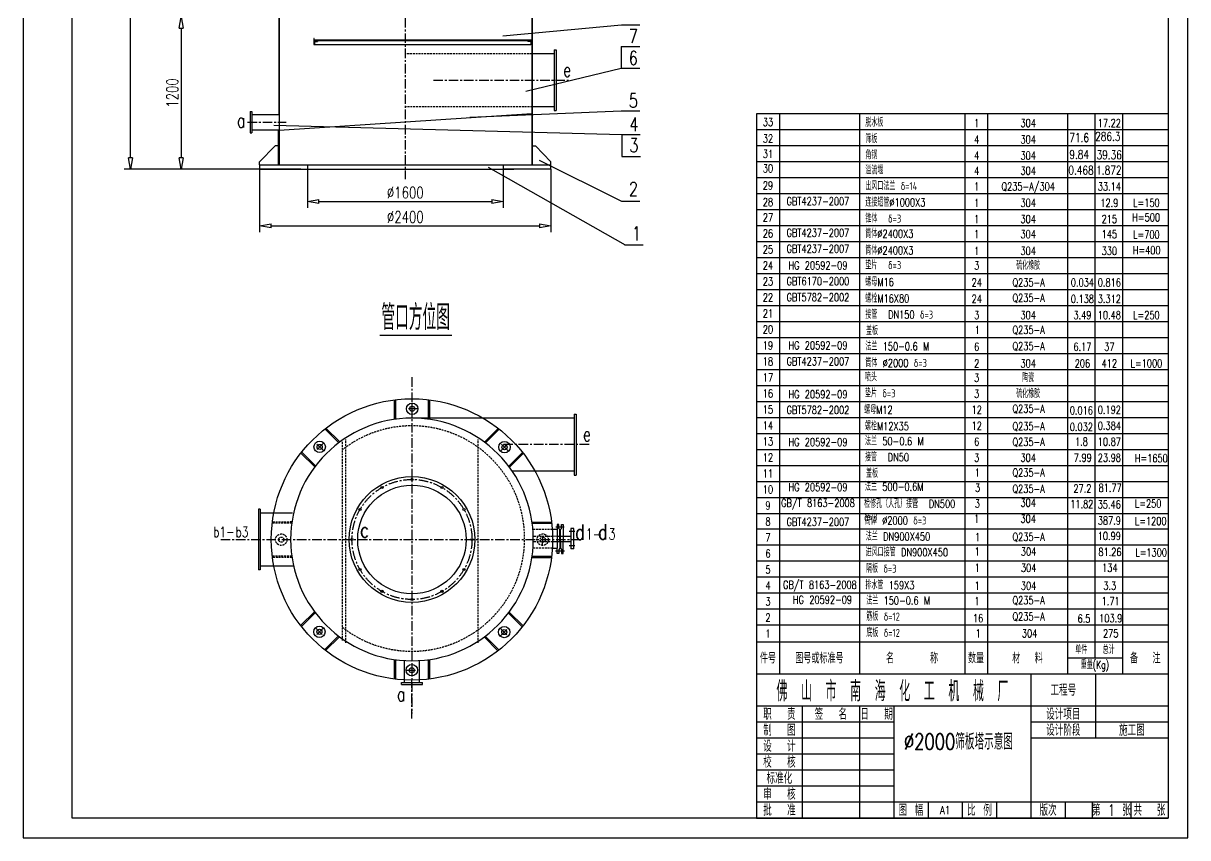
# Model space of a CAD drawing. Header units: inches. Extents: x -49906 to 274435, y 31852 to 49661.
# Drawn here: x 208 to 9377, y 35735 to 42148 of the extents above; entities that cross this region are included whole.
import ezdxf
from ezdxf.enums import TextEntityAlignment as Align

# ---------------------------------------------------------------- set-up
doc = ezdxf.new("R2010")
doc.units = ezdxf.units.IN
doc.header["$LTSCALE"] = 60
doc.header["$MEASUREMENT"] = 0
doc.linetypes.add('CENTER', pattern=[2, 1.25, -0.25, 0.25, -0.25])
doc.linetypes.add('HIDDEN', pattern=[0.375, 0.25, -0.125])
for name, color, linetype in [('2', 2, 'Continuous'), ('cen', 1, 'CENTER'), ('图层1', 2, 'HIDDEN'), ('文字', 3, 'Continuous'), ('细实线', 7, 'Continuous')]:
    doc.layers.add(name, color=color, linetype=linetype)
doc.layers.add('粗实线', color=7, linetype='Continuous', lineweight=30)
doc.styles.get("Standard").update_dxf_attribs({"font": 'txt.shx', "width": 0.75, "bigfont": 'hztxt.shx'})
doc.styles.add('中文', font='txt.shx', dxfattribs={"width": 0.75, "bigfont": 'gbcbig.shx'})
doc.dimstyles.new('ST1-1', dxfattribs={"dimtxt": 90, "dimasz": 90, "dimexe": 50, "dimexo": 0, "dimgap": 25, "dimtad": 1, "dimtxsty": 'Standard', "dimblk": 'CLOSEDBLANK', "dimcen": 3, "dimadec": 0, "dimazin": 0, "dimtfac": 1, "dimtmove": 0, "dimatfit": 3, "dimfxl": 1, "dimarcsym": 1})

# ---------------------------------------------------------------- blocks, each defined once
blk = doc.blocks.new('_CLOSEDBLANK')
at = {"color": 0, "linetype": 'ByBlock'}
for p, q in [((-1, 0.17), (0, 0)), ((-1, 0.17), (-1, -0.17)), ((0, 0), (-1, -0.17))]:
    blk.add_line(p, q, dxfattribs=at)
blk = doc.blocks.new('*D259')
at = {"layer": 'Defpoints', "color": 0}
for p in [(2440.7, 42199.5), (1451.1, 40999.5), (1666.5, 40999.5)]:
    blk.add_point(p, dxfattribs=at)
at = {"layer": '细实线', "color": 0, "lineweight": -2}
for p, q in [((2440.7, 42199.5), (1401.1, 42199.5)), ((1451.1, 42109.5), (1451.1, 41089.5)), ((1666.5, 40999.5), (1401.1, 40999.5))]:
    blk.add_line(p, q, dxfattribs=at)
at = {"layer": '细实线', "color": 0, "lineweight": -2, "xscale": 90, "yscale": 90, "zscale": 90}
for p, rotation in [((1451.1, 42199.5), 90), ((1451.1, 40999.5), 270)]:
    blk.add_blockref('_CLOSEDBLANK', p, dxfattribs=dict(at, rotation=rotation))
at = {"layer": '细实线', "color": 0, "insert": (1381.1, 41599.5), "char_height": 90, "attachment_point": 5, "rotation": 90, "style": '中文'}
blk.add_mtext('1200', dxfattribs=at)
blk = doc.blocks.new('*D260')
at = {"layer": 'Defpoints', "color": 0}
for p in [(1052.1, 46949.5), (2393.7, 46949.5), (2393.7, 40999.5)]:
    blk.add_point(p, dxfattribs=at)
at = {"layer": '细实线', "color": 0, "lineweight": -2}
for p, q in [((2393.7, 46949.5), (1002.1, 46949.5)), ((1052.1, 41089.5), (1052.1, 46859.5)), ((2393.7, 40999.5), (1002.1, 40999.5))]:
    blk.add_line(p, q, dxfattribs=at)
at = {"layer": '细实线', "color": 0, "lineweight": -2, "xscale": 90, "yscale": 90, "zscale": 90}
for p, rotation in [((1052.1, 46949.5), 90), ((1052.1, 40999.5), 270)]:
    blk.add_blockref('_CLOSEDBLANK', p, dxfattribs=dict(at, rotation=rotation))
at = {"layer": '细实线', "color": 0, "insert": (982.1, 43974.5), "char_height": 90, "attachment_point": 5, "rotation": 90, "style": '中文'}
blk.add_mtext('5950', dxfattribs=at)
blk = doc.blocks.new('*D268')
at = {"layer": 'Defpoints', "color": 0}
for p in [(2068.7, 40999.5), (4362.7, 40999.5), (4362.7, 40552.7)]:
    blk.add_point(p, dxfattribs=at)
at = {"layer": '细实线', "color": 0, "lineweight": -2}
for p, q in [((2068.7, 40999.5), (2068.7, 40502.7)), ((4362.7, 40999.5), (4362.7, 40502.7)), ((2158.7, 40552.7), (4272.7, 40552.7))]:
    blk.add_line(p, q, dxfattribs=at)
at = {"layer": '细实线', "color": 0, "lineweight": -2, "xscale": 90, "yscale": 90, "zscale": 90, "rotation": 180}
blk.add_blockref('_CLOSEDBLANK', (2068.7, 40552.7), dxfattribs=at)
at = {"layer": '细实线', "color": 0, "lineweight": -2, "xscale": 90, "yscale": 90, "zscale": 90}
blk.add_blockref('_CLOSEDBLANK', (4362.7, 40552.7), dxfattribs=at)
at = {"layer": '细实线', "color": 0, "insert": (3215.8, 40622.7), "char_height": 90, "attachment_point": 5, "style": '中文'}
blk.add_mtext('%%C2400', dxfattribs=at)
blk = doc.blocks.new('*D274')
at = {"layer": 'Defpoints', "color": 0}
for p in [(2445.3, 40999.5), (3986, 40999.5), (3986, 40745.4)]:
    blk.add_point(p, dxfattribs=at)
at = {"layer": '细实线', "color": 0, "lineweight": -2}
for p, q in [((2445.3, 40999.5), (2445.3, 40695.4)), ((3986, 40999.5), (3986, 40695.4)), ((2535.3, 40745.4), (3896, 40745.4))]:
    blk.add_line(p, q, dxfattribs=at)
at = {"layer": '细实线', "color": 0, "lineweight": -2, "xscale": 90, "yscale": 90, "zscale": 90, "rotation": 180}
blk.add_blockref('_CLOSEDBLANK', (2445.3, 40745.4), dxfattribs=at)
at = {"layer": '细实线', "color": 0, "lineweight": -2, "xscale": 90, "yscale": 90, "zscale": 90}
blk.add_blockref('_CLOSEDBLANK', (3986, 40745.4), dxfattribs=at)
at = {"layer": '细实线', "color": 0, "insert": (3215.7, 40815.4), "char_height": 90, "attachment_point": 5, "style": '中文'}
blk.add_mtext('%%C1600', dxfattribs=at)

msp = doc.modelspace()

# ---------------------------------------------------------------- linework, layer by layer
at = {"layer": '2', "linetype": 'Continuous', "ltscale": 2}
for p, q in [((4550.694, 38146.179), (4505.937, 38146.179)), ((4518.37, 38170.54), (4518.37, 38115.54)), ((4543.235, 38170.54), (4518.37, 38170.54)), ((4543.235, 38115.54), (4543.235, 38170.54)), ((4543.235, 38115.54), (4543.235, 38170.54)), ((4543.235, 38115.54), (4543.235, 38145.056)), ((4543.235, 38115.54), (4543.235, 38145.056)), ((4518.37, 38115.54), (4518.37, 38010.54)), ((4543.235, 38010.54), (4543.235, 38115.54)), ((4550.694, 38034.902), (4505.937, 38034.902)), ((4543.235, 38010.54), (4518.37, 38010.54))]:
    msp.add_line(p, q, dxfattribs=at)
for centre in [(3268.358, 38556.162), (3032.108, 38492.859), (3504.608, 38492.859)]:
    msp.add_circle(centre, 9, dxfattribs=at)
at = {"layer": 'cen'}
for p, q in [((3215.666, 47228.772), (3215.666, 40921.849)), ((3437.666, 41699.539), (4500.552, 41699.539)), ((1973.159, 41369.391), (2276.497, 41369.391)), ((3268.358, 39360.624), (3268.358, 36713.095)), ((3269.92, 39068.022), (3269.962, 39158.054)), ((2573.415, 38780.814), (2509.782, 38844.506)), ((3965.511, 38778.605), (4029.202, 38842.238)), ((4663.137, 38830.532), (3974.86, 38830.532)), ((1762.563, 38083.662), (4594.73, 38083.662)), ((2571.206, 37388.719), (2507.514, 37325.086)), ((3963.301, 37386.509), (4026.934, 37322.817)), ((3268.379, 37099.301), (3268.337, 37009.269)), ((3268.358, 36675.115), (3268.358, 36978.453))]:
    msp.add_line(p, q, dxfattribs=at)
msp.add_circle((3268.358, 38083.662), 472.5, dxfattribs=at)
for centre, start, end in [((3268.852, 37986.048), 87.6558575, 92.2333635), ((3337.731, 38014.987), 132.6558575, 137.2333635), ((3199.684, 38014.289), 42.6558575, 47.2333635), ((3170.744, 38083.168), 357.6558575, 2.2333635), ((3337.033, 38153.034), 222.6558575, 227.2333635), ((3198.986, 38152.336), 312.6558575, 317.2333635), ((3267.865, 38181.276), 267.6558575, 272.2333635)]:
    msp.add_arc(centre, 1126.991, start, end, dxfattribs=at)
at = {"layer": '图层1'}
for p, q in [((4212.666, 41908.026), (3215.666, 41908.026)), ((4215.666, 41491.051), (3215.666, 41491.051)), ((2719.143, 38851.488), (2719.143, 37288.068)), ((2746.588, 37269.488), (2746.588, 38870.068)), ((3790.128, 37269.488), (3790.128, 38870.068)), ((2321.569, 38211.33), (2167.97, 38211.259)), ((2322.972, 38221.331), (2169.175, 38221.26)), ((4373.406, 38161.16), (4224.925, 38161.16)), ((4227.92, 38108.65), (4375.838, 38108.65)), ((4228.26, 38068.65), (4376.018, 38068.65)), ((4374.052, 38016.011), (4226.153, 38016.011)), ((2321.991, 37952.904), (2168.349, 37952.833)), ((2323.426, 37942.905), (2169.584, 37942.833))]:
    msp.add_line(p, q, dxfattribs=at)
for centre, radius in [((2238.982, 38082.079), 45.016), ((2238.982, 38082.079), 20.215), ((4297.735, 38082.079), 45.016), ((4297.735, 38082.079), 20.215)]:
    msp.add_circle(centre, radius, dxfattribs=at)
msp.add_arc((3268.053, 38091.145), 887.404, 231.7891864, 128.2108136, dxfattribs=at)
at = {"layer": '文字'}
msp.add_lwpolyline([(207.632, 48717.539), (207.632, 35735.379), (9376.958, 35735.379), (9376.958, 48717.539)], close=True, dxfattribs=at)
at = {"layer": '粗实线'}
for p, q in [((4212.666, 42919.049), (4212.666, 41032.724)), ((4215.666, 42919.049), (4215.666, 41032.724)), ((2218.666, 42262.784), (2218.666, 41426.365)), ((2221.666, 42262.784), (2221.666, 41029.724)), ((4918.793, 42135.635), (5063.793, 42135.635)), ((2494.878, 42017.126), (4210.644, 42018.101)), ((2494.878, 42017.378), (2494.878, 41982.063)), ((2494.878, 42011.492), (4210.491, 42011.492)), ((2500.764, 42005.606), (2500.764, 41982.063)), ((2500.764, 42005.606), (2524.308, 42005.606)), ((2524.308, 42011.492), (2524.308, 42005.606)), ((4181.061, 42011.492), (4181.061, 42005.606)), ((4204.605, 42005.606), (4181.061, 42005.606)), ((4204.605, 42005.606), (4204.605, 41982.063)), ((4210.491, 42017.378), (4210.491, 41982.063)), ((2494.878, 41982.063), (2500.764, 41982.063)), ((2500.764, 41982.063), (4204.605, 41982.063)), ((4210.491, 41982.063), (4204.605, 41982.063)), ((4389.299, 41908.026), (4212.666, 41908.026)), ((4389.299, 41908.026), (4212.666, 41908.026)), ((4389.299, 41938.862), (4389.299, 41460.215)), ((4389.299, 41938.862), (4404.299, 41938.862)), ((4404.299, 41938.862), (4404.299, 41460.215)), ((4916.936, 41966.041), (5061.936, 41966.041)), ((4916.936, 41794.122), (5061.936, 41794.122)), ((1993.529, 41452.541), (1993.529, 41286.242)), ((1993.529, 41452.541), (2008.529, 41452.541)), ((2008.529, 41452.541), (2008.529, 41286.242)), ((4389.299, 41491.051), (4212.666, 41491.051)), ((4389.299, 41460.215), (4404.299, 41460.215)), ((4916.936, 41459.383), (5061.936, 41459.383)), ((2008.529, 41429.365), (2218.666, 41429.365)), ((2221.666, 41306.989), (4212.666, 41438.906)), ((5981.652, 41435.336), (5981.652, 35889.745)), ((9222.592, 41435.336), (5981.652, 41435.336)), ((1993.529, 41286.242), (2008.529, 41286.242)), ((2008.529, 41309.417), (2218.666, 41309.417)), ((2215.666, 41309.417), (2215.666, 41032.724)), ((4921.431, 41271.841), (5066.431, 41271.841)), ((2190.577, 41182.724), (2068.666, 41057.917)), ((2215.577, 41182.724), (2190.577, 41182.724)), ((4215.755, 41182.724), (4240.755, 41182.724)), ((4240.755, 41182.724), (4362.666, 41057.917)), ((4921.431, 41099.922), (5068.994, 41099.922)), ((2068.666, 41032.917), (2068.666, 41057.917)), ((2068.666, 41032.724), (2068.666, 40999.539)), ((2068.666, 41032.724), (4362.666, 41032.724)), ((2068.666, 40999.539), (4069.707, 40999.539)), ((2068.666, 40999.539), (2215.666, 40999.539)), ((2445.348, 41032.724), (2445.348, 40999.539)), ((3985.984, 41032.724), (3985.984, 40999.539)), ((4362.666, 40999.539), (3993.666, 40999.539)), ((4362.666, 40999.539), (4362.666, 41057.917)), ((4917.794, 40748.443), (5062.794, 40748.443)), ((9222.592, 40679.134), (9222.592, 35889.745)), ((4941.64, 40404.607), (5089.203, 40404.607)), ((3014.224, 39692.424), (3582.272, 39692.424)), ((3130.689, 39029.048), (3130.76, 39182.845)), ((3140.69, 39030.451), (3140.761, 39184.05)), ((3399.116, 39030.029), (3399.187, 39183.671)), ((3409.115, 39028.593), (3409.186, 39182.435)), ((4545.375, 39069.855), (4545.375, 38591.208)), ((4545.375, 39069.855), (4560.375, 39069.855)), ((4560.375, 39069.855), (4560.375, 38591.208)), ((4545.375, 39039.019), (3268.358, 39039.019)), ((2691.635, 38845.304), (2583.044, 38953.996)), ((2699.721, 38851.36), (2590.988, 38960.193)), ((3839.501, 38849.498), (3948.301, 38958.198)), ((3847.564, 38843.418), (3956.225, 38951.979)), ((2502.522, 38654.804), (2393.822, 38763.605)), ((2508.602, 38662.868), (2400.041, 38771.529)), ((4030.001, 38660.385), (4138.692, 38768.976)), ((4036.056, 38652.299), (4144.889, 38761.031)), ((4545.375, 38622.044), (4057.568, 38622.044)), ((4545.375, 38591.208), (4560.375, 38591.208)), ((2058.629, 38323.175), (2058.629, 37844.528)), ((2073.629, 38323.175), (2058.629, 38323.175)), ((2073.629, 38323.175), (2073.629, 37844.528)), ((2073.629, 38292.339), (2327.81, 38292.339)), ((4213.745, 38221.331), (4367.541, 38221.26)), ((4215.147, 38211.33), (4368.747, 38211.259)), ((4410.844, 38161.16), (4373.406, 38161.16)), ((4402.336, 38182.055), (4467.726, 38182.055)), ((4410.844, 38202.601), (4410.844, 38016.011)), ((4423.62, 38202.601), (4410.844, 38202.601)), ((4423.62, 38171.133), (4423.62, 38202.601)), ((4432.834, 38161.16), (4423.62, 38171.133)), ((4432.834, 38066.585), (4432.834, 38161.16)), ((4437.202, 38161.16), (4446.416, 38171.133)), ((4437.202, 38066.585), (4437.202, 38161.16)), ((4446.416, 38202.601), (4459.191, 38202.601)), ((4446.416, 38171.133), (4446.416, 38202.601)), ((4459.191, 38202.601), (4459.191, 38066.585)), ((4432.834, 38066.585), (4432.834, 38016.011)), ((4437.202, 38066.585), (4437.202, 38016.011)), ((4459.191, 37974.57), (4459.191, 38066.585)), ((4374.052, 38016.011), (4410.844, 38016.011)), ((4398.54, 37995.116), (4468.634, 37995.116)), ((4410.844, 37974.57), (4410.844, 38016.011)), ((4423.62, 37974.57), (4410.844, 37974.57)), ((4432.834, 38016.011), (4423.62, 38006.038)), ((4423.62, 38006.038), (4423.62, 37974.57)), ((4437.202, 38016.011), (4446.416, 38006.038)), ((4446.416, 38006.038), (4446.416, 37974.57)), ((4446.416, 37974.57), (4459.191, 37974.57)), ((2073.629, 37875.364), (2335.985, 37875.364)), ((4213.29, 37942.905), (4367.132, 37942.833)), ((4214.725, 37952.904), (4368.367, 37952.833)), ((2073.629, 37844.528), (2058.629, 37844.528)), ((2500.66, 37515.025), (2391.827, 37406.292)), ((2506.716, 37506.939), (2398.024, 37398.348)), ((4028.114, 37504.456), (4136.675, 37395.794)), ((4034.194, 37512.519), (4142.894, 37403.719)), ((2689.152, 37323.906), (2580.491, 37215.345)), ((3845.081, 37322.019), (3953.672, 37213.328)), ((2697.215, 37317.826), (2588.415, 37209.126)), ((3836.995, 37315.964), (3945.728, 37207.131)), ((3127.601, 37138.73), (3127.53, 36984.888)), ((3137.6, 37137.295), (3137.529, 36983.653)), ((3396.026, 37136.873), (3395.955, 36983.273)), ((3406.027, 37138.275), (3405.956, 36984.479)), ((3208.384, 36956.692), (3208.384, 37132.628)), ((3328.332, 36956.692), (3328.332, 37132.497)), ((3185.209, 36956.692), (3351.508, 36956.692)), ((3185.209, 36941.692), (3185.209, 36956.692)), ((3351.508, 36941.692), (3351.508, 36956.692)), ((9222.592, 37024.074), (5981.652, 37024.074)), ((3185.209, 36941.692), (3351.508, 36941.692)), ((5981.652, 35889.745), (9222.592, 35889.745))]:
    msp.add_line(p, q, dxfattribs=at)
for points in [[(593.547, 48563.173), (9222.592, 48563.173), (9222.592, 35889.745), (593.547, 35889.745)], [(2494.878, 42017.378), (2498.385, 42017.378), (2498.385, 42027.212), (2494.878, 42027.212)]]:
    msp.add_lwpolyline(points, close=True, dxfattribs=at)
for centre, radius in [((3268.358, 38083.662), 1107.762), ((3269.941, 39113.038), 45.016), ((3269.941, 39113.038), 20.215), ((2541.598, 38812.66), 45.016), ((2541.598, 38812.66), 20.215), ((3997.357, 38810.421), 45.016), ((3997.357, 38810.421), 20.215), ((3268.358, 38083.662), 495), ((3268.358, 38083.662), 427.5), ((2859.161, 38319.912), 9), ((3677.555, 38319.912), 9), ((2795.858, 38083.662), 9), ((3740.858, 38083.662), 9), ((2859.161, 37847.412), 9), ((3677.555, 37847.412), 9), ((3032.108, 37674.465), 9), ((3268.358, 37611.162), 9), ((3504.608, 37674.465), 9), ((2539.36, 37356.902), 45.016), ((2539.36, 37356.902), 20.215), ((3995.118, 37354.663), 45.016), ((3995.118, 37354.663), 20.215), ((3266.775, 37054.285), 45.016), ((3266.775, 37054.285), 20.215)]:
    msp.add_circle(centre, radius, dxfattribs=at)
for start, end in [(0, 180), (180, 0)]:
    msp.add_arc((3268.358, 38083.662), 955.358, start, end, dxfattribs=at)
at = {"layer": '细实线'}
for p, q in [((3982.61, 42049.287), (4918.793, 42135.635)), ((4916.936, 41966.041), (4916.936, 41794.122)), ((4163.69, 41614.286), (4916.936, 41794.122)), ((3723.188, 41408.535), (4916.936, 41459.383)), ((6161.705, 41435.336), (6161.705, 37024.074)), ((6791.887, 41435.336), (6791.887, 37024.074)), ((7625.077, 37027.526), (7625.077, 41435.336)), ((7800.18, 41435.336), (7800.18, 37024.074)), ((8430.362, 41435.336), (8430.362, 37024.074)), ((8646.425, 41435.336), (8646.425, 37150.111)), ((8862.488, 41435.336), (8862.488, 37024.074)), ((2181.191, 41345.775), (4921.431, 41271.841)), ((4921.431, 41271.841), (4921.431, 41099.922)), ((9222.592, 41309.302), (5981.652, 41309.302)), ((9222.592, 41183.269), (5981.652, 41183.269)), ((3868.462, 41015.462), (4947.989, 40404.607)), ((4269.589, 41071.658), (4917.794, 40748.443)), ((9222.592, 41057.236), (5981.652, 41057.236)), ((9222.592, 40931.203), (5981.652, 40931.203)), ((9222.592, 40805.17), (5981.652, 40805.17)), ((9222.592, 40679.134), (5981.652, 40679.134)), ((9222.592, 40679.134), (5981.652, 40679.134)), ((9222.592, 40553.097), (5981.652, 40553.097)), ((9222.592, 40427.061), (5981.652, 40427.061)), ((9222.592, 40301.024), (5981.652, 40301.024)), ((9222.592, 40174.988), (5981.652, 40174.988)), ((9222.592, 40048.951), (5981.652, 40048.951)), ((9222.592, 39922.915), (5981.652, 39922.915)), ((9222.592, 39796.878), (5981.652, 39796.878)), ((9222.592, 39670.841), (5981.652, 39670.841)), ((9222.592, 39544.805), (5981.652, 39544.805)), ((9222.592, 39418.768), (5981.652, 39418.768)), ((9222.592, 39292.732), (5981.652, 39292.732)), ((9222.592, 39166.695), (5981.652, 39166.695)), ((9222.592, 39040.659), (5981.652, 39040.659)), ((9222.592, 38914.622), (5981.652, 38914.622)), ((9222.592, 38788.586), (5981.652, 38788.586)), ((9222.592, 38662.549), (5981.652, 38662.549)), ((9222.592, 38536.513), (5981.652, 38536.513)), ((9222.592, 38410.476), (5981.652, 38410.476)), ((9222.592, 38284.439), (5981.652, 38284.439)), ((9226.842, 38164.062), (5985.902, 38164.062)), ((4410.844, 38108.65), (4375.855, 38107.884)), ((4376.018, 38068.65), (4518.37, 38068.65)), ((4410.844, 38108.65), (4518.37, 38108.65)), ((9226.842, 38038.025), (5985.902, 38038.025)), ((9226.842, 37911.989), (5985.902, 37911.989)), ((9226.842, 37785.952), (5985.902, 37785.952)), ((9226.842, 37659.916), (5985.902, 37659.916)), ((9226.842, 37533.879), (5985.902, 37533.879)), ((9226.842, 37407.843), (5985.902, 37407.843)), ((9222.592, 37276.147), (5981.652, 37276.147)), ((8862.488, 37150.111), (8430.362, 37150.111)), ((8142.279, 37024.074), (8142.279, 35889.745)), ((8652.645, 36519.928), (8652.645, 37024.074)), ((9222.592, 36772.001), (5981.652, 36772.001)), ((6341.757, 36772.001), (6341.757, 35889.745)), ((6791.887, 36772.001), (6791.887, 35889.745)), ((7061.966, 36772.001), (7061.966, 35889.745)), ((7061.966, 36645.964), (5981.652, 36645.964)), ((9222.592, 36645.964), (8142.279, 36645.964)), ((7061.966, 36519.928), (5981.652, 36519.928)), ((9222.592, 36519.928), (8142.279, 36519.928)), ((7061.966, 36393.891), (5981.652, 36393.891)), ((7061.966, 36267.855), (5981.652, 36267.855)), ((7061.966, 36141.818), (5981.652, 36141.818)), ((9222.592, 36015.782), (5981.652, 36015.782)), ((7332.044, 36015.782), (7332.044, 35889.745)), ((7602.122, 36015.782), (7602.122, 35889.745)), ((7872.201, 36015.782), (7872.201, 35889.745)), ((8412.357, 36015.782), (8412.357, 35889.745)), ((8624.022, 36015.782), (8624.022, 35889.745)), ((8928.07, 36015.782), (8928.07, 35889.745))]:
    msp.add_line(p, q, dxfattribs=at)

# ---------------------------------------------------------------- texts
at = {"layer": '文字', "style": '中文', "width": 0.75}
for s, height, p in [('33', 63.0183, (6071.678, 41339.318)), ('1', 63.018, (7715.548, 41331.499)), ('304', 63.0183, (8120.666, 41331.499)), ('17.22', 63.0183, (8759.851, 41331.499)), ('32', 63.0183, (6071.678, 41208.822)), ('4', 63.018, (7715.548, 41202.301)), ('304', 63.0183, (8120.666, 41202.301)), ('71.6', 68.7472, (8522.326, 41213.486)), ('286.3', 68.7472, (8747.788, 41222.764)), ('31', 63.0183, (6071.678, 41087.97)), ('4', 63.018, (7715.548, 41075.258)), ('304', 63.0183, (8120.666, 41075.258)), ('9.84', 68.7472, (8522.584, 41080.495)), ('39.36', 68.7472, (8758.782, 41077.695)), ('30', 63.0183, (6071.678, 40973.915)), ('4', 63.018, (7715.548, 40955.932)), ('304', 63.0183, (8120.666, 40955.932)), ('0.468', 68.7472, (8536.666, 40957.031)), ('1.872', 68.7472, (8756.148, 40957.031)), ('29', 63.0183, (6071.678, 40839.581)), ('Q235-A/304', 63.0183, (8120.666, 40831.762)), ('1', 63.018, (7715.548, 40831.762)), ('33.14', 63.0183, (8759.851, 40831.762)), ('28', 63.0183, (6071.678, 40709.084)), ('GBT4237-2007', 63.01827, (6465.222, 40715.311)), ('1', 63.018, (7715.548, 40702.564)), ('304', 63.0183, (8120.666, 40702.564)), ('12.9', 63.0183, (8759.851, 40702.564)), ('L=150', 63.0183, (9051.984, 40703.562)), ('27', 63.0183, (6071.678, 40588.233)), ('1', 63.018, (7715.548, 40575.521)), ('304', 63.0183, (8120.666, 40575.521)), ('215', 63.0183, (8759.851, 40575.521)), ('H=500', 63.0183, (9049.842, 40588.537)), ('GBT4237-2007', 63.01827, (6465.222, 40467.208)), ('26', 63.0183, (6071.678, 40462.197)), ('1', 63.018, (7715.548, 40456.195)), ('304', 63.0183, (8120.666, 40456.195)), ('145', 63.0183, (8759.851, 40456.195)), ('L=700', 63.0183, (9051.984, 40452.773)), ('25', 63.0183, (6071.678, 40336.16)), ('GBT4237-2007', 63.01827, (6465.222, 40341.023)), ('1', 63.018, (7715.548, 40324.81)), ('304', 63.0183, (8120.666, 40324.81)), ('330', 63.0183, (8759.851, 40324.81)), ('H=400', 63.0183, (9053.833, 40330.063)), ('24', 63.0183, (6071.678, 40210.123)), ('HG 20592-09', 63.01827, (6465.222, 40210.304)), ('3', 63.018, (7715.548, 40209.046)), ('硫化橡胶', 63.0183, (8120.666, 40209.046)), ('23', 63.0183, (6071.678, 40084.087)), ('GBT6170-2000', 63.01827, (6465.222, 40085.737)), ('24', 63.0183, (7715.548, 40075.542)), ('Q235-A', 63.0183, (8124.7, 40076.172)), ('0.034', 63.0183, (8547.922, 40075.542)), ('0.816', 63.0183, (8759.851, 40075.542)), ('22', 63.0183, (6071.678, 39958.05)), ('GBT5782-2002', 63.01827, (6465.222, 39959.092)), ('24', 63.0183, (7715.548, 39946.345)), ('Q235-A', 63.0183, (8124.7, 39954.262)), ('0.138', 63.0183, (8547.922, 39946.345)), ('3.312', 63.0183, (8759.851, 39946.345)), ('21', 63.0183, (6071.678, 39832.014)), ('3', 63.018, (7715.548, 39819.301)), ('304', 63.0183, (8120.666, 39819.301)), ('3.49', 63.0183, (8547.922, 39819.301)), ('10.48', 63.0183, (8759.851, 39819.301)), ('L=250', 63.0183, (9051.984, 39819.301)), ('20', 63.0183, (6071.678, 39705.977)), ('1', 63.018, (7719.583, 39702.035)), ('Q235-A', 63.0183, (8124.7, 39702.035)), ('19', 63.0183, (6071.678, 39579.941)), ('HG 20592-09', 63.01827, (6465.222, 39580.801)), ('6', 63.018, (7715.548, 39569.789)), ('Q235-A', 63.0183, (8124.7, 39574.954)), ('6.17', 63.0183, (8547.922, 39569.789)), ('37', 63.0183, (8759.851, 39569.789)), ('18', 63.0183, (6071.678, 39453.904)), ('GBT4237-2007', 63.01827, (6465.222, 39454.617)), ('2', 63.018, (7715.548, 39438.404)), ('304', 63.0183, (8120.666, 39438.404)), ('206', 63.0183, (8547.922, 39438.404)), ('412', 63.0183, (8759.851, 39438.404)), ('L=1000', 63.0183, (9051.984, 39438.404)), ('17', 63.0183, (6071.678, 39327.868)), ('3', 63.018, (7715.639, 39325.495)), ('陶瓷', 63.0183, (8120.756, 39325.495)), ('16', 63.0183, (6071.678, 39201.831)), ('HG 20592-09', 63.01827, (6465.222, 39195.157)), ('3', 63.018, (7715.639, 39199.458)), ('硫化橡胶', 63.0183, (8120.756, 39199.458)), ('15', 63.0183, (6071.678, 39075.795)), ('GBT5782-2002', 63.01827, (6465.222, 39071.819)), ('12', 63.0183, (7715.639, 39074.244)), ('Q235-A', 63.0183, (8124.7, 39081.897)), ('0.016', 63.0183, (8539.697, 39068.081)), ('0.192', 63.0183, (8759.941, 39073.422)), ('14', 63.0183, (6071.678, 38949.758)), ('12', 63.0183, (7715.639, 38948.207)), ('Q235-A', 63.0183, (8124.7, 38943.699)), ('0.032', 63.0183, (8539.697, 38938.529)), ('0.384', 63.0183, (8759.941, 38948.207)), ('13', 63.0183, (6071.678, 38823.721)), ('HG 20592-09', 63.01827, (6465.222, 38819.068)), ('6', 63.018, (7715.639, 38822.171)), ('Q235-A', 63.0183, (8124.7, 38819.799)), ('1.8', 63.0183, (8539.697, 38822.363)), ('10.87', 63.0183, (8759.941, 38822.171)), ('12', 63.0183, (6071.678, 38697.685)), ('3', 63.018, (7715.639, 38696.134)), ('304', 63.0183, (8120.756, 38696.134)), ('7.99', 63.0183, (8550.555, 38696.134)), ('23.98', 63.0183, (8759.941, 38696.134)), ('11', 63.0183, (6071.678, 38571.648)), ('1', 63.018, (7719.583, 38578.328)), ('Q235-A', 63.0183, (8124.7, 38578.328)), ('HG 20592-09', 63.01827, (6465.222, 38464.02)), ('3', 63.018, (7722.122, 38459.043)), ('Q235-A', 63.0183, (8124.7, 38451.525)), ('27.2', 63.0183, (8547.785, 38453.595)), ('81.77', 63.0183, (8766.425, 38459.043)), ('10', 63.0183, (6071.678, 38445.612)), ('9', 63.018, (6071.678, 38319.575)), ('GB/T 8163-2008', 63.01827, (6465.222, 38339.453)), ('3', 63.018, (7720.666, 38334.63)), ('304', 63.0183, (8120.756, 38341.812)), ('11.82', 63.0183, (8542.655, 38330.584)), ('35.46', 63.0183, (8759.17, 38328.016)), ('8', 63.018, (6071.678, 38193.539)), ('GBT4237-2007', 63.01827, (6465.222, 38190.527)), ('1', 63.018, (7715.639, 38215.776)), ('304', 63.0183, (8120.756, 38215.776)), ('387.9', 63.0183, (8759.941, 38201.195)), ('7', 63.018, (6071.678, 38067.502)), ('1', 63.018, (7722.122, 38070.955)), ('Q235-A', 63.0183, (8124.7, 38072.208)), ('10.99', 63.0183, (8759.686, 38079.822)), ('6', 63.018, (6071.678, 37941.466)), ('1', 63.018, (7718.606, 37956.306)), ('304', 63.0183, (8123.724, 37956.306)), ('81.26', 63.0183, (8764.557, 37953.706)), ('5', 63.018, (6071.678, 37815.429)), ('1', 63.018, (7719.583, 37829.388)), ('304', 63.0183, (8124.7, 37829.388)), ('134', 63.0183, (8763.885, 37829.388)), ('4', 63.018, (6071.678, 37689.393)), ('GB/T 8163-2008', 63.01827, (6480.422, 37695.488)), ('1', 63.018, (7718.606, 37688.052)), ('304', 63.0183, (8123.724, 37688.052)), ('3.3', 63.0183, (8762.909, 37688.052)), ('3', 63.018, (6071.678, 37563.356)), ('HG 20592-09', 63.01827, (6500.79, 37577.604)), ('1', 63.018, (7718.097, 37567.277)), ('Q235-A', 63.0183, (8124.7, 37573.14)), ('1.71', 63.0183, (8769.752, 37567.277)), ('Q235-A', 63.0183, (8124.7, 37445.699)), ('2', 63.018, (6071.678, 37437.319)), ('16', 63.0183, (7726.447, 37432.578)), ('6.5', 63.0183, (8560.158, 37429.368)), ('103.9', 63.0183, (8770.75, 37432.253)), ('1', 63.018, (6071.678, 37311.283)), ('1', 63.018, (7726.447, 37313.045)), ('304', 63.0183, (8131.565, 37313.045)), ('275', 63.0183, (8770.75, 37313.045))]:
    msp.add_text(s, height=height, dxfattribs=at).set_placement(p, align=Align.CENTER)
for s, p in [('H=1650', (8960.603, 38692.024)), ('L=250', (8961.36, 38335.382)), ('L=1200', (8961.36, 38197.617)), ('L=1300', (8964.327, 37949.483))]:
    msp.add_text(s, height=63.0183, dxfattribs=at).set_placement(p)
at = {"layer": '文字', "style": '中文'}
for s, insert, char_height, width, attachment_point in [('脱水板 ', (6838.62, 41397.759), 63.0183, 754.01165, 1), ('筛板', (6838.62, 41268.562), 63.0183, 754.01165, 1), ('角钢\\P\\P  ', (6838.62, 41141.518), 63.0183, 754.01165, 1), ('溢流堰', (6838.62, 41022.193), 63.0183, 702.02306, 1), ('出风口法兰 δ=14 ', (6838.62, 40898.022), 63.01827, 754.01165, 1), ('连接短管%%C1000X3 ', (6838.62, 40768.825), 63.01827, 754.01165, 1), ('锥体  δ=3\\P\\P  ', (6838.62, 40641.781), 63.0183, 754.01165, 1), ('筒体%%C2400X3', (6838.62, 40522.456), 63.01827, 702.02306, 1), ('筒体%%C2400X3  ', (6838.62, 40391.071), 63.01827, 754.01165, 1), ('垫片  δ=3\\P\\P  ', (6838.62, 40275.307), 63.0183, 754.01165, 1), ('螺母M16  ', (6838.62, 40141.803), 63.0183, 754.01165, 1), ('螺栓M16X80  ', (6838.62, 40012.606), 63.0183, 754.01165, 1), ('接管  DN150 δ=3\\P  ', (6838.62, 39885.562), 63.01827, 754.01165, 1), ('盖板', (6843.97, 39758.087), 63.0183, 784.76311, 1), ('法兰 150-0.6 M\\P  ', (6838.62, 39636.049), 63.01827, 702.02306, 1), ('筒体 %%C2000 δ=3\\P  ', (6838.62, 39504.665), 63.01827, 754.01165, 1), ('喷头', (6835.606, 39392.453), 63.0183, 570.37386, 1), ('垫片 δ=3', (6835.606, 39266.416), 63.0183, 543.39495, 1), ('螺母M12', (6829.396, 39136.223), 63.0183, 570.37386, 1), ('螺栓M12X35', (6835.606, 39007.235), 63.0183, 570.37386, 1), ('法兰 50-0.6 M', (6835.606, 38889.129), 63.01827, 846.71484, 1), ('接管  DN50', (6835.606, 38763.092), 63.0183, 570.37386, 1), ('盖板', (6843.97, 38634.379), 63.0183, 784.76311, 1), ('法兰 500-0.6M', (6835.312, 38530.477), 63.01827, 570.37386, 1), ('检修孔（人孔）接管  DN500 δ=3\\P ', (6828.645, 38396.026), 63.01827, 784.76311, 1), ('筒体 %%C2000 δ=3', (6834.192, 38264.458), 63.01827, 784.76311, 1), ('法兰 DN900X450 ', (6842.089, 38137.912), 63.01827, 784.76311, 1), ('进风口接管 DN900X450 ', (6840.784, 38014.292), 63.01827, 784.76311, 1), ('隔板 δ=3', (6843.97, 37885.44), 63.0183, 784.76311, 1), ('排水管 159X3 ', (6838.573, 37755.01), 63.0183, 658.06934, 1), ('法兰 150-0.6 M', (6845.417, 37634.235), 63.01827, 784.76311, 1), ('筋板 δ=12\\P ', (6846.414, 37507.768), 63.0183, 570.37386, 1), ('底板 δ=12 ', (6846.414, 37380.003), 63.0183, 570.37386, 1), ('单件', (8538.394, 37213.129), 63.0183, 216.06265, 5), ('总计', (8754.456, 37213.129), 63.0183, 216.06265, 5), ('图号或标准号', (6476.796, 37150.111), 84.6806, 709.48066, 5), ('名     称', (7206.007, 37150.111), 84.6806, 702.68731, 5), ('材  料', (8115.271, 37150.111), 84.6806, 375.36336, 5), ('{\\H0.7x;重量\\W0.7;(Kg)}', (8646.425, 37087.092), 90.02611, 432.12531, 5), ('备  注', (9042.54, 37150.111), 84.6806, 361.72513, 5), ('佛 山 市 南 海 化 工 机 械 厂', (7051.997, 36888.666), 160, 2160.62653, 5), ('工程号', (8397.462, 36898.037), 90.0261, 510.36574, 5), ('职  责', (6161.705, 36708.983), 90.0261, 360.10442, 5), ('签  名', (6566.822, 36708.983), 90.0261, 450.13053, 5), ('日  期', (6926.926, 36708.983), 90.0261, 270.07832, 5), ('设计项目', (8397.462, 36708.983), 90.0261, 510.36574, 5), ('制  图', (6161.705, 36582.946), 90.0261, 360.10442, 5), ('设计阶段', (8397.462, 36582.946), 90.0261, 510.36574, 5), ('施工图', (8937.618, 36582.946), 90.0261, 569.94752, 5), ('设  计 ', (6161.705, 36456.91), 90.0261, 360.10442, 5), ('\\A1;%%C2000筛板塔示意图', (7571.192, 36491.671), 126.03655, 1080.31326, 5), ('校  核', (6161.705, 36330.873), 90.0261, 360.10442, 5), ('标准化', (6161.705, 36204.836), 90.0261, 360.10442, 5), ('审  核', (6161.705, 36078.8), 90.0261, 360.10442, 5), ('批  准', (6161.705, 35952.763), 90.0261, 360.10442, 5), ('{\\W0.8;A1}', (7467.083, 35952.763), 63.0183, 270.07832, 5)]:
    msp.add_mtext(s, dxfattribs=dict(at, insert=insert, char_height=char_height, width=width, attachment_point=attachment_point))
at = {"layer": '文字', "attachment_point": 5, "style": '中文'}
for s, insert, char_height, width, line_spacing_factor in [('件号', (6071.678, 37150.111), 84.6806, 211.7016, 0.84), ('数量', (7710.154, 37150.111), 84.6806, 211.7016, 0.84), ('图 幅', (7197.005, 35952.763), 90.0261, 270.07832, 0.822857), ('比 例', (7737.161, 35952.763), 90.0261, 270.07832, 0.788571), ('版次', (8277.318, 35952.763), 90.0261, 270.07832, 0.822857), ('第 {\\W0.7;1\\H1x; }张', (8776.046, 35952.763), 90.02611, 304.04832, 0.822857), ('共 {\\W0.7; }张', (9075.331, 35952.763), 90.02611, 294.52229, 0.822857)]:
    msp.add_mtext(s, dxfattribs=dict(at, insert=insert, char_height=char_height, width=width, line_spacing_factor=line_spacing_factor))
at = {"layer": '细实线', "style": '中文', "width": 0.75}
for s, height, p in [('7', 110, (4976.094, 41991.773)), ('6', 110, (4976.094, 41819.855)), ('e', 110, (4458.181, 41726.696)), ('5', 110, (4976.094, 41485.115)), ('a', 110, (1889.937, 41327.649)), ('4', 110, (4980.589, 41297.573)), ('3', 110, (4980.589, 41133.792)), ('2', 110, (4976.952, 40788.484)), ('1', 110, (5000.798, 40438.476)), ('管口方位图', 200, (3027.584, 39732.333)), ('e', 110, (4614.257, 38857.689)), ('b1-', 80, (1704.414, 38103.055)), ('b3', 80, (1879.623, 38103.055)), ('c', 121, (2859.585, 38098.206)), ('d', 121, (4554.349, 38081.71)), ('1-', 88, (4635.512, 38082.233)), ('d', 121, (4733.906, 38082.59)), ('3', 88, (4815.07, 38083.113)), ('a', 110, (3149.604, 36811.056))]:
    msp.add_text(s, height=height, dxfattribs=at).set_placement(p)

# ---------------------------------------------------------------- dimensions: what is measured, and where the dimension line sits
at = {"layer": '细实线'}
dim = msp.add_linear_dim(base=(1052.05, 46949.539), p1=(2393.666, 40999.539), p2=(2393.666, 46949.539), angle=90, dimstyle='ST1-1', override={"dimtxsty": '中文'}, dxfattribs=at)
dim.commit()
dim.dimension.update_dxf_attribs({"geometry": '*D260', "text_midpoint": (982.05, 43974.539)})
dim = msp.add_linear_dim(base=(1451.061, 40999.539), p1=(2440.666, 42199.539), p2=(1666.489, 40999.539), angle=90, dimstyle='ST1-1', override={"dimtxsty": '中文'}, dxfattribs=at)
dim.commit()
dim.dimension.update_dxf_attribs({"geometry": '*D259', "text_midpoint": (1451.061, 41599.539), "dimtype": 160})
dim = msp.add_linear_dim(base=(4362.666, 40552.66), p1=(2068.666, 40999.539), p2=(4362.666, 40999.539), text='%%C2400', dimstyle='ST1-1', override={"dimtxsty": '中文'}, dxfattribs=at)
dim.commit()
dim.dimension.update_dxf_attribs({"geometry": '*D268', "text_midpoint": (3215.781, 40552.66), "dimtype": 160})
dim = msp.add_linear_dim(base=(3985.984, 40745.402), p1=(2445.348, 40999.539), p2=(3985.984, 40999.539), text='%%C1600', dimstyle='ST1-1', override={"dimtxsty": '中文'}, dxfattribs=at)
dim.commit()
dim.dimension.update_dxf_attribs({"geometry": '*D274', "text_midpoint": (3215.666, 40815.402)})

doc.saveas('drawing.dxf')
